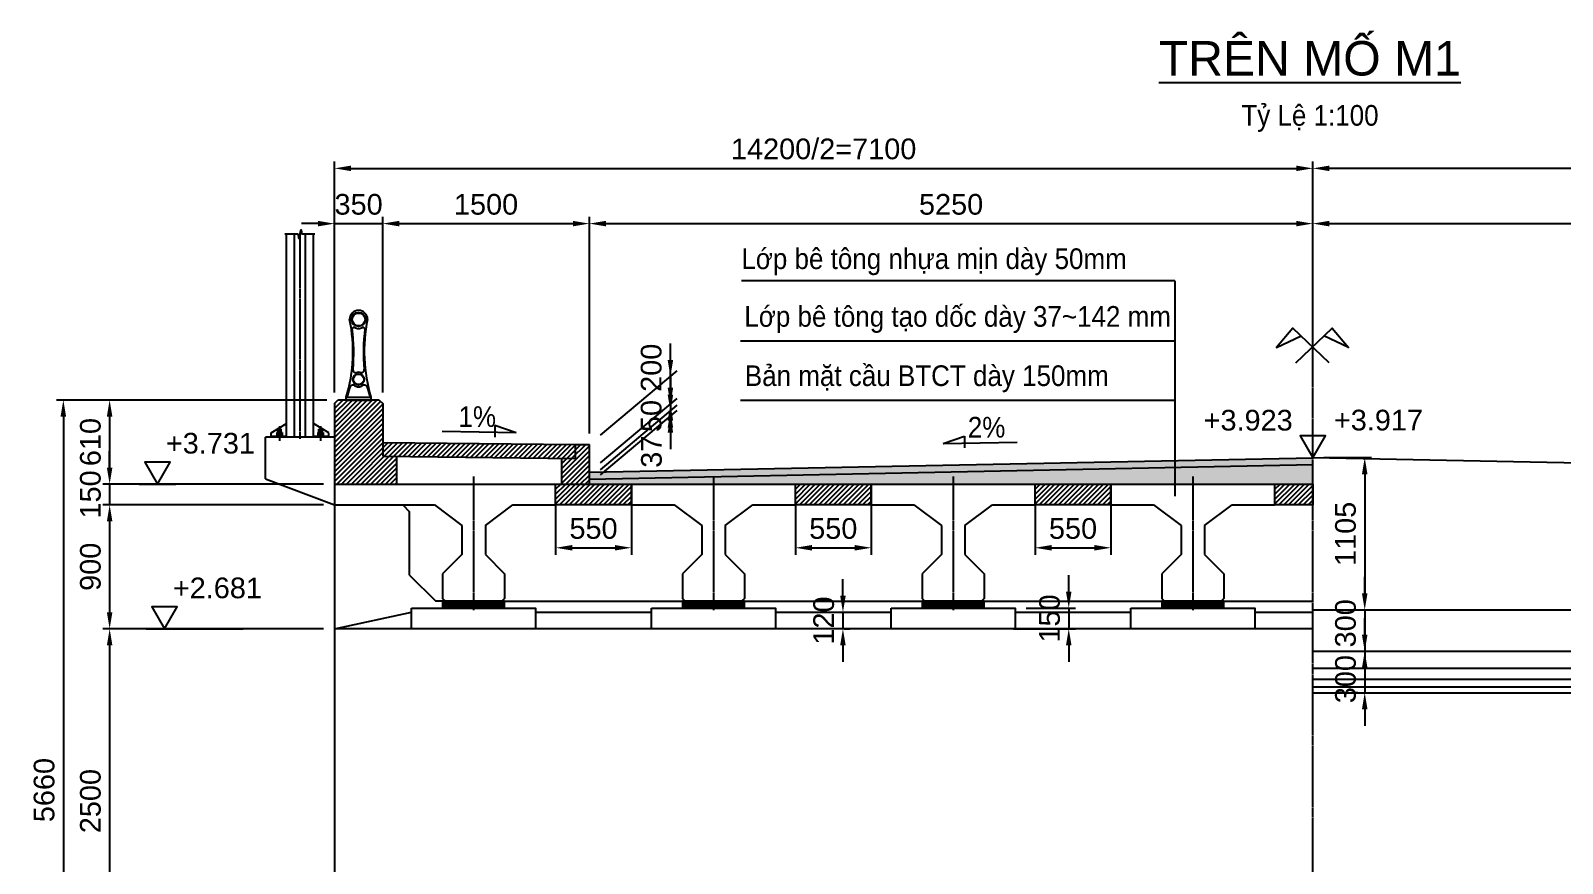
# Model space of a CAD drawing. Header units: millimetres. Extents: x 226202 to 432323, y 191488 to 280899.
# Drawn here: x 403896 to 415012, y 267408 to 273450 of the extents above; entities that cross this region are included whole.
import ezdxf

# ---------------------------------------------------------------- set-up
doc = ezdxf.new("R2010")
doc.units = ezdxf.units.MM
doc.header["$LTSCALE"] = 10
doc.header["$MEASUREMENT"] = 0
doc.linetypes.add('CENTER', pattern=[2, 1.25, -0.25, 0.25, -0.25])
doc.linetypes.add('DASHED2', pattern=[0.375, 0.25, -0.125])
for name, color, linetype in [('c', 7, 'Continuous'), ('CENTER', 8, 'CENTER'), ('COLUM', 8, 'DASHED2'), ('dim', 1, 'Continuous'), ('Layer4', 4, 'Continuous'), ('Layer7', 7, 'Continuous'), ('Lien', 3, 'Continuous'), ('Manh', 8, 'Continuous'), ('t', 1, 'CENTER'), ('TEXT', 3, 'Continuous')]:
    doc.layers.add(name, color=color, linetype=linetype)
doc.styles.add('ARIAL', font='VNARIAL.TTF')
doc.styles.add('ARIALH', font='VHARIAL.TTF')
doc.styles.add('Dim', font='arial.ttf')
doc.dimstyles.new('1-100', dxfattribs={"dimscale": 100, "dimtxt": 1.5, "dimasz": 1.2, "dimexe": 0.5, "dimexo": 0.8, "dimtad": 1, "dimdec": 0, "dimtxsty": 'Dim', "dimcen": 1.5, "dimclrd": 1, "dimclre": 8, "dimclrt": 3, "dimadec": 0, "dimazin": 0, "dimtfac": 1, "dimtdec": 0, "dimtix": 1, "dimtmove": 2, "dimatfit": 3, "dimfxl": 1, "dimarcsym": 0})
pattern_1 = [(45, (-716555.415, -198368.343), (-17.67766953, 17.67766953), [])]

# ---------------------------------------------------------------- blocks, each defined once
blk = doc.blocks.new('*D70')
at = {"color": 8, "lineweight": -2, "transparency": 16777216}
for p, q in [((407706, 270005), (407706, 269648)), ((408256, 270005), (408256, 269648))]:
    blk.add_line(p, q, dxfattribs=at)
at = {"color": 1, "lineweight": -2, "transparency": 16777216}
blk.add_line((407826, 269698), (408136, 269698), dxfattribs=at)
at = {"color": 1, "transparency": 16777216}
for points in [[(407826, 269718), (407826, 269678), (407706, 269698)], [(408136, 269718), (408136, 269678), (408256, 269698)]]:
    blk.add_solid(points, dxfattribs=at)
at = {"layer": 'Defpoints', "color": 0, "transparency": 16777216}
for p in [(407706, 270085), (408256, 270085), (408256, 269698)]:
    blk.add_point(p, dxfattribs=at)
at = {"color": 3, "transparency": 16777216, "insert": (407981, 269837), "char_height": 150, "attachment_point": 5, "style": 'Dim'}
blk.add_mtext('550', dxfattribs=at)
blk = doc.blocks.new('*D74')
at = {"color": 8, "lineweight": -2, "transparency": 16777216}
for p, q in [((406101, 271411), (406101, 272501)), ((413201, 271411), (413201, 272501))]:
    blk.add_line(p, q, dxfattribs=at)
at = {"color": 1, "lineweight": -2, "transparency": 16777216}
blk.add_line((406221, 272451), (413081, 272451), dxfattribs=at)
at = {"color": 1, "transparency": 16777216}
for points in [[(406221, 272471), (406221, 272431), (406101, 272451)], [(413081, 272471), (413081, 272431), (413201, 272451)]]:
    blk.add_solid(points, dxfattribs=at)
at = {"layer": 'Defpoints', "color": 0, "transparency": 16777216}
for p in [(413201, 272451), (406101, 271331), (413201, 271331)]:
    blk.add_point(p, dxfattribs=at)
at = {"color": 3, "transparency": 16777216, "insert": (409651, 272591), "char_height": 150, "attachment_point": 5, "style": 'Dim'}
blk.add_mtext('14200/2=7100', dxfattribs=at)
blk = doc.blocks.new('*D72')
at = {"color": 8, "lineweight": -2, "transparency": 16777216}
for p, q in [((406451, 270825), (406451, 272100)), ((407951, 270527), (407951, 272100))]:
    blk.add_line(p, q, dxfattribs=at)
at = {"color": 1, "lineweight": -2, "transparency": 16777216}
blk.add_line((406571, 272050), (407831, 272050), dxfattribs=at)
at = {"color": 1, "transparency": 16777216}
for points in [[(406571, 272070), (406571, 272030), (406451, 272050)], [(407831, 272070), (407831, 272030), (407951, 272050)]]:
    blk.add_solid(points, dxfattribs=at)
at = {"layer": 'Defpoints', "color": 0, "transparency": 16777216}
for p in [(407951, 272050), (406451, 270745), (407951, 270447)]:
    blk.add_point(p, dxfattribs=at)
at = {"color": 3, "transparency": 16777216, "insert": (407201, 272189), "char_height": 150, "attachment_point": 5, "style": 'Dim'}
blk.add_mtext('1500', dxfattribs=at)
blk = doc.blocks.new('*D71')
at = {"color": 1, "lineweight": -2, "transparency": 16777216}
for p, q in [((405981, 272050), (405861, 272050)), ((406101, 272050), (406451, 272050)), ((406571, 272050), (406691, 272050))]:
    blk.add_line(p, q, dxfattribs=at)
at = {"color": 8, "lineweight": -2, "transparency": 16777216}
for p, q in [((406101, 270825), (406101, 272100)), ((406451, 270825), (406451, 272100))]:
    blk.add_line(p, q, dxfattribs=at)
at = {"color": 1, "transparency": 16777216}
for points in [[(405981, 272070), (405981, 272030), (406101, 272050)], [(406571, 272070), (406571, 272030), (406451, 272050)]]:
    blk.add_solid(points, dxfattribs=at)
at = {"layer": 'Defpoints', "color": 0, "transparency": 16777216}
for p in [(406451, 272050), (406101, 270745), (406451, 270745)]:
    blk.add_point(p, dxfattribs=at)
at = {"color": 3, "transparency": 16777216, "insert": (406276, 272189), "char_height": 150, "attachment_point": 5, "style": 'Dim'}
blk.add_mtext('350', dxfattribs=at)
blk = doc.blocks.new('xdf')
at = {"layer": 'CENTER'}
blk.add_line((0, 55), (0, -915), dxfattribs=at)
at = {"layer": 'Lien'}
for p, q in [((-1010, 0), (-1010, -150)), ((-1010, -150), (-285, -150))]:
    blk.add_line(p, q, dxfattribs=at)
at = {"layer": 'Manh', "color": 3}
for p, q in [((-1010, 0), (595, 0)), ((595, -150), (595, 0)), ((-285, -150), (-85, -300)), ((85, -300), (285, -150)), ((285, -150), (595, -150)), ((-85, -300), (-85, -510)), ((85, -300), (85, -510)), ((-85, -510), (-225, -650)), ((85, -510), (225, -650)), ((-225, -650), (-225, -830)), ((225, -650), (225, -830)), ((-205, -850), (-225, -830)), ((-205, -850), (205, -850)), ((225, -830), (205, -850))]:
    blk.add_line(p, q, dxfattribs=at)
blk = doc.blocks.new('Lancan')
at = {"layer": 'Lien', "color": 8}
for p, q in [((-90, 0), (-90, 20)), ((-90, 0), (-45, 0)), ((-84, 20), (84, 20)), ((-45, 0), (45, 0)), ((45, 0), (90, 0)), ((90, 0), (90, 20))]:
    blk.add_line(p, q, dxfattribs=at)
for centre, radius in [((0, 585), 50.8), ((0, 585), 46.6), ((0, 150), 40.9), ((0, 150), 37.6)]:
    blk.add_circle(centre, radius, dxfattribs=at)
for centre, radius, start, end in [((-1196, 352), 1155, 343.3182, 11.6595), ((0, 585), 65.2, 90, 180), ((0, 585), 65.2, 0, 90), ((1196, 352), 1155, 168.3405, 196.6818), ((-33, 514), 13.2, 63.1738, 170.4641), ((-1382, 345), 1347, 354.8124, 7.3213), ((0, 585), 65.2, 244.4863, 270), ((0, 585), 65.2, 270, 295.5137), ((33, 514), 13.2, 9.5359, 116.8262), ((1382, 345), 1347, 172.6787, 185.1876), ((-20, 219), 21.1, 168.5937, 269.602), ((20, 219), 21.1, 270.398, 11.4063), ((-3, 163), 39, 85.9628, 116.8835), ((3, 163), 39, 63.1165, 94.0372), ((-1041, 328), 1006, 342.1726, 346.0631), ((-41, 85), 23.9, 50.7971, 179.0995), ((-3, 135), 39, 233.4483, 274.0372), ((3, 135), 39, 265.9628, 306.5517), ((41, 85), 23.9, 0.9005, 129.2029), ((1041, 328), 1006, 193.9369, 197.8274)]:
    blk.add_arc(centre, radius, start, end, dxfattribs=at)
blk = doc.blocks.new('*D69')
at = {"color": 1, "lineweight": -2, "transparency": 16777216}
for p, q in [((408539, 270810), (408539, 270930)), ((408539, 270690), (408539, 270653)), ((408539, 270533), (408539, 270413))]:
    blk.add_line(p, q, dxfattribs=at)
at = {"color": 8, "lineweight": -2, "transparency": 16777216}
for p, q in [((408031, 270264), (408589, 270732)), ((408031, 270227), (408589, 270695))]:
    blk.add_line(p, q, dxfattribs=at)
at = {"color": 1, "transparency": 16777216}
for points in [[(408519, 270810), (408559, 270810), (408539, 270690)], [(408519, 270533), (408559, 270533), (408539, 270653)]]:
    blk.add_solid(points, dxfattribs=at)
at = {"layer": 'Defpoints', "color": 0, "transparency": 16777216}
for p in [(408539, 270653), (407951, 270197), (407951, 270160)]:
    blk.add_point(p, dxfattribs=at)
at = {"color": 3, "transparency": 16777216, "insert": (408402, 270395), "char_height": 150, "attachment_point": 5, "rotation": 90, "style": 'Dim'}
blk.add_mtext('37', dxfattribs=at)
blk = doc.blocks.new('*D68')
at = {"color": 1, "lineweight": -2, "transparency": 16777216}
for p, q in [((408539, 270860), (408539, 270980)), ((408539, 270740), (408539, 270690)), ((408539, 270570), (408539, 270450))]:
    blk.add_line(p, q, dxfattribs=at)
at = {"color": 8, "lineweight": -2, "transparency": 16777216}
for p, q in [((408031, 270314), (408589, 270782)), ((408031, 270264), (408589, 270732))]:
    blk.add_line(p, q, dxfattribs=at)
at = {"color": 1, "transparency": 16777216}
for points in [[(408519, 270860), (408559, 270860), (408539, 270740)], [(408519, 270570), (408559, 270570), (408539, 270690)]]:
    blk.add_solid(points, dxfattribs=at)
at = {"layer": 'Defpoints', "color": 0, "transparency": 16777216}
for p in [(408539, 270690), (407951, 270247), (407951, 270197)]:
    blk.add_point(p, dxfattribs=at)
at = {"color": 3, "transparency": 16777216, "insert": (408400, 270654), "char_height": 150, "attachment_point": 5, "rotation": 90, "style": 'Dim'}
blk.add_mtext('50', dxfattribs=at)
blk = doc.blocks.new('*D67')
at = {"color": 1, "lineweight": -2, "transparency": 16777216}
for p, q in [((408539, 271060), (408539, 271180)), ((408539, 270940), (408539, 270740)), ((408539, 270620), (408539, 270500))]:
    blk.add_line(p, q, dxfattribs=at)
at = {"color": 8, "lineweight": -2, "transparency": 16777216}
for p, q in [((408031, 270514), (408589, 270982)), ((408031, 270314), (408589, 270782))]:
    blk.add_line(p, q, dxfattribs=at)
at = {"color": 1, "transparency": 16777216}
for points in [[(408519, 271060), (408559, 271060), (408539, 270940)], [(408519, 270620), (408559, 270620), (408539, 270740)]]:
    blk.add_solid(points, dxfattribs=at)
at = {"layer": 'Defpoints', "color": 0, "transparency": 16777216}
for p in [(408539, 270740), (407951, 270447), (407951, 270247)]:
    blk.add_point(p, dxfattribs=at)
at = {"color": 3, "transparency": 16777216, "insert": (408400, 271004), "char_height": 150, "attachment_point": 5, "rotation": 90, "style": 'Dim'}
blk.add_mtext('200', dxfattribs=at)
blk = doc.blocks.new('*D73')
at = {"color": 8, "lineweight": -2, "transparency": 16777216}
for p, q in [((407951, 270527), (407951, 272100)), ((413201, 271166), (413201, 272100))]:
    blk.add_line(p, q, dxfattribs=at)
at = {"color": 1, "lineweight": -2, "transparency": 16777216}
blk.add_line((408071, 272050), (413081, 272050), dxfattribs=at)
at = {"color": 1, "transparency": 16777216}
for points in [[(408071, 272070), (408071, 272030), (407951, 272050)], [(413081, 272070), (413081, 272030), (413201, 272050)]]:
    blk.add_solid(points, dxfattribs=at)
at = {"layer": 'Defpoints', "color": 0, "transparency": 16777216}
for p in [(413201, 272050), (413201, 271086), (407951, 270447)]:
    blk.add_point(p, dxfattribs=at)
at = {"color": 3, "transparency": 16777216, "insert": (410576, 272189), "char_height": 150, "attachment_point": 5, "style": 'Dim'}
blk.add_mtext('5250', dxfattribs=at)
blk = doc.blocks.new('d1')
at = {"layer": 'CENTER'}
blk.add_line((0, 55), (0, -915), dxfattribs=at)
blk.add_line((0, 55), (0, -915), dxfattribs=at)
at = {"layer": 'Manh', "color": 3}
for p, q in [((-595, 0), (595, 0)), ((-595, -150), (-595, 0)), ((595, -150), (595, 0)), ((-595, -150), (-285, -150)), ((-285, -150), (-85, -300)), ((85, -300), (285, -150)), ((285, -150), (595, -150)), ((-85, -300), (-85, -510)), ((85, -300), (85, -510)), ((-85, -510), (-225, -650)), ((85, -510), (225, -650)), ((-225, -650), (-225, -830)), ((225, -650), (225, -830)), ((-205, -850), (-225, -830)), ((-205, -850), (205, -850)), ((225, -830), (205, -850))]:
    blk.add_line(p, q, dxfattribs=at)
blk = doc.blocks.new('*D75')
at = {"color": 8, "lineweight": -2, "transparency": 16777216}
for p, q in [((413201, 270875), (413201, 272100)), ((418451, 270527), (418451, 272100))]:
    blk.add_line(p, q, dxfattribs=at)
at = {"color": 1, "lineweight": -2, "transparency": 16777216}
blk.add_line((413321, 272050), (418331, 272050), dxfattribs=at)
at = {"color": 1, "transparency": 16777216}
for points in [[(413321, 272070), (413321, 272030), (413201, 272050)], [(418331, 272070), (418331, 272030), (418451, 272050)]]:
    blk.add_solid(points, dxfattribs=at)
at = {"layer": 'Defpoints', "color": 0, "transparency": 16777216}
for p in [(418451, 272050), (413201, 270795), (418451, 270447)]:
    blk.add_point(p, dxfattribs=at)
at = {"color": 3, "transparency": 16777216, "insert": (415826, 272189), "char_height": 150, "attachment_point": 5, "style": 'Dim'}
blk.add_mtext('5250', dxfattribs=at)
blk = doc.blocks.new('*D78')
at = {"color": 8, "lineweight": -2, "transparency": 16777216}
for p, q in [((413201, 271411), (413201, 272501)), ((420301, 271411), (420301, 272501))]:
    blk.add_line(p, q, dxfattribs=at)
at = {"color": 1, "lineweight": -2, "transparency": 16777216}
blk.add_line((420181, 272451), (413321, 272451), dxfattribs=at)
at = {"color": 1, "transparency": 16777216}
for points in [[(413321, 272471), (413321, 272431), (413201, 272451)], [(420181, 272471), (420181, 272431), (420301, 272451)]]:
    blk.add_solid(points, dxfattribs=at)
at = {"layer": 'Defpoints', "color": 0, "transparency": 16777216}
for p in [(413201, 272451), (413201, 271331), (420301, 271331)]:
    blk.add_point(p, dxfattribs=at)
at = {"color": 3, "transparency": 16777216, "insert": (416751, 272591), "char_height": 150, "attachment_point": 5, "style": 'Dim'}
blk.add_mtext('14200/2=7100', dxfattribs=at)
blk = doc.blocks.new('*D79')
at = {"color": 8, "lineweight": -2, "transparency": 16777216}
for p, q in [((406046, 270770), (404419, 270770)), ((406021, 270160), (404419, 270160))]:
    blk.add_line(p, q, dxfattribs=at)
at = {"color": 1, "lineweight": -2, "transparency": 16777216}
blk.add_line((404469, 270650), (404469, 270280), dxfattribs=at)
at = {"color": 1, "transparency": 16777216}
for points in [[(404449, 270650), (404489, 270650), (404469, 270770)], [(404449, 270280), (404489, 270280), (404469, 270160)]]:
    blk.add_solid(points, dxfattribs=at)
at = {"layer": 'Defpoints', "color": 0, "transparency": 16777216}
for p in [(406126, 270770), (404469, 270160), (406101, 270160)]:
    blk.add_point(p, dxfattribs=at)
at = {"color": 3, "transparency": 16777216, "insert": (404330, 270465), "char_height": 150, "attachment_point": 5, "rotation": 90, "style": 'Dim'}
blk.add_mtext('610', dxfattribs=at)
blk = doc.blocks.new('*D80')
at = {"color": 1, "lineweight": -2, "transparency": 16777216}
for p, q in [((404469, 270280), (404469, 270400)), ((404469, 270160), (404469, 270009)), ((404469, 269889), (404469, 269769))]:
    blk.add_line(p, q, dxfattribs=at)
at = {"color": 8, "lineweight": -2, "transparency": 16777216}
for p, q in [((406021, 270160), (404419, 270160)), ((406021, 270009), (404419, 270009))]:
    blk.add_line(p, q, dxfattribs=at)
at = {"color": 1, "transparency": 16777216}
for points in [[(404449, 270280), (404489, 270280), (404469, 270160)], [(404449, 269889), (404489, 269889), (404469, 270009)]]:
    blk.add_solid(points, dxfattribs=at)
at = {"layer": 'Defpoints', "color": 0, "transparency": 16777216}
for p in [(406101, 270160), (404469, 270009), (406101, 270009)]:
    blk.add_point(p, dxfattribs=at)
at = {"color": 3, "transparency": 16777216, "insert": (404330, 270085), "char_height": 150, "attachment_point": 5, "rotation": 90, "style": 'Dim'}
blk.add_mtext('150', dxfattribs=at)
blk = doc.blocks.new('*D81')
at = {"color": 8, "lineweight": -2, "transparency": 16777216}
for p, q in [((406021, 270009), (404419, 270009)), ((406021, 269110), (404419, 269110))]:
    blk.add_line(p, q, dxfattribs=at)
at = {"color": 1, "lineweight": -2, "transparency": 16777216}
blk.add_line((404469, 269889), (404469, 269230), dxfattribs=at)
at = {"color": 1, "transparency": 16777216}
for points in [[(404449, 269889), (404489, 269889), (404469, 270009)], [(404449, 269230), (404489, 269230), (404469, 269110)]]:
    blk.add_solid(points, dxfattribs=at)
at = {"layer": 'Defpoints', "color": 0, "transparency": 16777216}
for p in [(406101, 270009), (404469, 269110), (406101, 269110)]:
    blk.add_point(p, dxfattribs=at)
at = {"color": 3, "transparency": 16777216, "insert": (404330, 269560), "char_height": 150, "attachment_point": 5, "rotation": 90, "style": 'Dim'}
blk.add_mtext('900', dxfattribs=at)
blk = doc.blocks.new('*D82')
at = {"color": 8, "lineweight": -2, "transparency": 16777216}
for p, q in [((406021, 269110), (404419, 269110)), ((406021, 266610), (404419, 266610))]:
    blk.add_line(p, q, dxfattribs=at)
at = {"color": 1, "lineweight": -2, "transparency": 16777216}
blk.add_line((404469, 268990), (404469, 266730), dxfattribs=at)
at = {"color": 1, "transparency": 16777216}
for points in [[(404449, 268990), (404489, 268990), (404469, 269110)], [(404449, 266730), (404489, 266730), (404469, 266610)]]:
    blk.add_solid(points, dxfattribs=at)
at = {"layer": 'Defpoints', "color": 0, "transparency": 16777216}
for p in [(406101, 269110), (404469, 266610), (406101, 266610)]:
    blk.add_point(p, dxfattribs=at)
at = {"color": 3, "transparency": 16777216, "insert": (404330, 267860), "char_height": 150, "attachment_point": 5, "rotation": 90, "style": 'Dim'}
blk.add_mtext('2500', dxfattribs=at)
blk = doc.blocks.new('*D85')
at = {"color": 1, "lineweight": -2, "transparency": 16777216}
for p, q in [((409791, 269350), (409791, 269470)), ((409791, 269230), (409791, 269110)), ((409791, 268990), (409791, 268870))]:
    blk.add_line(p, q, dxfattribs=at)
at = {"color": 8, "lineweight": -2, "transparency": 16777216}
for p, q in [((409801, 269230), (409841, 269230)), ((409801, 269110), (409841, 269110))]:
    blk.add_line(p, q, dxfattribs=at)
at = {"color": 1, "transparency": 16777216}
for points in [[(409771, 269350), (409811, 269350), (409791, 269230)], [(409771, 268990), (409811, 268990), (409791, 269110)]]:
    blk.add_solid(points, dxfattribs=at)
at = {"layer": 'Defpoints', "color": 0, "transparency": 16777216}
for p in [(409721, 269230), (409721, 269110), (409791, 269110)]:
    blk.add_point(p, dxfattribs=at)
at = {"color": 3, "transparency": 16777216, "insert": (409652, 269170), "char_height": 150, "attachment_point": 5, "rotation": 90, "style": 'Dim'}
blk.add_mtext('120', dxfattribs=at)
blk = doc.blocks.new('*D86')
at = {"color": 1, "lineweight": -2, "transparency": 16777216}
for p, q in [((411430, 269380), (411430, 269500)), ((411430, 269260), (411430, 269110)), ((411430, 268990), (411430, 268870))]:
    blk.add_line(p, q, dxfattribs=at)
at = {"color": 8, "lineweight": -2, "transparency": 16777216}
for p, q in [((411121, 269260), (411480, 269260)), ((411030, 269110), (411480, 269110))]:
    blk.add_line(p, q, dxfattribs=at)
at = {"color": 1, "transparency": 16777216}
for points in [[(411410, 269380), (411450, 269380), (411430, 269260)], [(411410, 268990), (411450, 268990), (411430, 269110)]]:
    blk.add_solid(points, dxfattribs=at)
at = {"layer": 'Defpoints', "color": 0, "transparency": 16777216}
for p in [(411041, 269260), (410950, 269110), (411430, 269110)]:
    blk.add_point(p, dxfattribs=at)
at = {"color": 3, "transparency": 16777216, "insert": (411291, 269185), "char_height": 150, "attachment_point": 5, "rotation": 90, "style": 'Dim'}
blk.add_mtext('150', dxfattribs=at)
blk = doc.blocks.new('*D87')
at = {"color": 8, "lineweight": -2, "transparency": 16777216}
for p, q in [((405740, 270770), (404083, 270770)), ((405740, 265110), (404083, 265110))]:
    blk.add_line(p, q, dxfattribs=at)
at = {"color": 1, "lineweight": -2, "transparency": 16777216}
blk.add_line((404133, 270650), (404133, 265230), dxfattribs=at)
at = {"color": 1, "transparency": 16777216}
for points in [[(404113, 270650), (404153, 270650), (404133, 270770)], [(404113, 265230), (404153, 265230), (404133, 265110)]]:
    blk.add_solid(points, dxfattribs=at)
at = {"layer": 'Defpoints', "color": 0, "transparency": 16777216}
for p in [(405820, 270770), (404133, 265110), (405820, 265110)]:
    blk.add_point(p, dxfattribs=at)
at = {"color": 3, "transparency": 16777216, "insert": (403994, 267940), "char_height": 150, "attachment_point": 5, "rotation": 90, "style": 'Dim'}
blk.add_mtext('5660', dxfattribs=at)
blk = doc.blocks.new('*D88')
at = {"color": 1, "lineweight": -2, "transparency": 16777216}
for p, q in [((413578, 269367), (413578, 269487)), ((413578, 269247), (413578, 268947)), ((413578, 268827), (413578, 268707))]:
    blk.add_line(p, q, dxfattribs=at)
at = {"color": 8, "lineweight": -2, "transparency": 16777216}
for p, q in [((413281, 269247), (413628, 269247)), ((413354, 268947), (413628, 268947))]:
    blk.add_line(p, q, dxfattribs=at)
at = {"color": 1, "transparency": 16777216}
for points in [[(413558, 269367), (413598, 269367), (413578, 269247)], [(413558, 268827), (413598, 268827), (413578, 268947)]]:
    blk.add_solid(points, dxfattribs=at)
at = {"layer": 'Defpoints', "color": 0, "transparency": 16777216}
for p in [(413201, 269247), (413274, 268947), (413578, 268947)]:
    blk.add_point(p, dxfattribs=at)
at = {"color": 3, "transparency": 16777216, "insert": (413439, 269150), "char_height": 150, "attachment_point": 5, "rotation": 90, "style": 'Dim'}
blk.add_mtext('300', dxfattribs=at)
blk = doc.blocks.new('*D89')
at = {"color": 1, "lineweight": -2, "transparency": 16777216}
for p, q in [((413578, 269067), (413578, 269187)), ((413578, 268947), (413578, 268647)), ((413578, 268527), (413578, 268407))]:
    blk.add_line(p, q, dxfattribs=at)
at = {"color": 8, "lineweight": -2, "transparency": 16777216}
for p, q in [((413344, 268947), (413628, 268947)), ((413498, 268647), (413528, 268647))]:
    blk.add_line(p, q, dxfattribs=at)
at = {"color": 1, "transparency": 16777216}
for points in [[(413558, 269067), (413598, 269067), (413578, 268947)], [(413558, 268527), (413598, 268527), (413578, 268647)]]:
    blk.add_solid(points, dxfattribs=at)
at = {"layer": 'Defpoints', "color": 0, "transparency": 16777216}
for p in [(413264, 268947), (413578, 268647), (413578, 268647)]:
    blk.add_point(p, dxfattribs=at)
at = {"color": 3, "transparency": 16777216, "insert": (413439, 268745), "char_height": 150, "attachment_point": 5, "rotation": 90, "style": 'Dim'}
blk.add_mtext('300', dxfattribs=at)
blk = doc.blocks.new('*D90')
at = {"color": 8, "lineweight": -2, "transparency": 16777216}
for p, q in [((413281, 270352), (413628, 270352)), ((413281, 269247), (413628, 269247))]:
    blk.add_line(p, q, dxfattribs=at)
at = {"color": 1, "lineweight": -2, "transparency": 16777216}
blk.add_line((413578, 270232), (413578, 269367), dxfattribs=at)
at = {"color": 1, "transparency": 16777216}
for points in [[(413558, 270232), (413598, 270232), (413578, 270352)], [(413558, 269367), (413598, 269367), (413578, 269247)]]:
    blk.add_solid(points, dxfattribs=at)
at = {"layer": 'Defpoints', "color": 0, "transparency": 16777216}
for p in [(413201, 270352), (413201, 269247), (413578, 269247)]:
    blk.add_point(p, dxfattribs=at)
at = {"color": 3, "transparency": 16777216, "insert": (413439, 269799), "char_height": 150, "attachment_point": 5, "rotation": 90, "style": 'Dim'}
blk.add_mtext('1105', dxfattribs=at)
blk = doc.blocks.new('e')
at = {"layer": 'TEXT', "color": 9}
blk.add_lwpolyline([(0, 0), (383, 664), (-383, 664)], close=True, dxfattribs=at)
blk = doc.blocks.new('*D153')
at = {"color": 8, "lineweight": -2, "transparency": 16777216}
for p, q in [((409446, 270005), (409446, 269648)), ((409996, 270005), (409996, 269648))]:
    blk.add_line(p, q, dxfattribs=at)
at = {"color": 1, "lineweight": -2, "transparency": 16777216}
blk.add_line((409566, 269698), (409876, 269698), dxfattribs=at)
at = {"color": 1, "transparency": 16777216}
for points in [[(409566, 269718), (409566, 269678), (409446, 269698)], [(409876, 269718), (409876, 269678), (409996, 269698)]]:
    blk.add_solid(points, dxfattribs=at)
at = {"layer": 'Defpoints', "color": 0, "transparency": 16777216}
for p in [(409446, 270085), (409996, 270085), (409996, 269698)]:
    blk.add_point(p, dxfattribs=at)
at = {"color": 3, "transparency": 16777216, "insert": (409721, 269837), "char_height": 150, "attachment_point": 5, "style": 'Dim'}
blk.add_mtext('550', dxfattribs=at)
blk = doc.blocks.new('*D154')
at = {"color": 8, "lineweight": -2, "transparency": 16777216}
for p, q in [((411186, 270005), (411186, 269648)), ((411736, 270005), (411736, 269648))]:
    blk.add_line(p, q, dxfattribs=at)
at = {"color": 1, "lineweight": -2, "transparency": 16777216}
blk.add_line((411306, 269698), (411616, 269698), dxfattribs=at)
at = {"color": 1, "transparency": 16777216}
for points in [[(411306, 269718), (411306, 269678), (411186, 269698)], [(411616, 269718), (411616, 269678), (411736, 269698)]]:
    blk.add_solid(points, dxfattribs=at)
at = {"layer": 'Defpoints', "color": 0, "transparency": 16777216}
for p in [(411186, 270085), (411736, 270085), (411736, 269698)]:
    blk.add_point(p, dxfattribs=at)
at = {"color": 3, "transparency": 16777216, "insert": (411461, 269837), "char_height": 150, "attachment_point": 5, "style": 'Dim'}
blk.add_mtext('550', dxfattribs=at)

msp = doc.modelspace()

# ---------------------------------------------------------------- hatches: boundary and pattern name
h = msp.add_hatch()
h.set_pattern_fill('ANSI31', color=8, scale=200, style=0)
h.set_pattern_definition(pattern_1)
h.paths.add_polyline_path([(406550.9, 270159.7), (406550.9, 270360.6), (406450.9, 270361.7), (406450.9, 270744.7), (406425.9, 270769.7), (406125.9, 270769.7), (406100.9, 270744.7), (406100.9, 270159.7)])
h.paths.add_polyline_path([(407850.9, 270346.7), (407850.9, 270446.7), (406450.9, 270461.7), (406450.9, 270361.7)])
h.paths.add_polyline_path([(407950.9, 270446.7), (407850.9, 270446.7), (407850.9, 270346.7), (407750.9, 270347.7), (407750.9, 270159.7), (407780.9, 270159.7), (407950.9, 270159.7)])
h = msp.add_hatch()
h.set_pattern_fill('AR-B88', color=8, scale=5, angle=45, style=0)
h.set_pattern_definition([(135, (1542957.262, -198368.343), (28.2842712, 28.2842712), []), (45, (1542957.262, -198368.343), (42.42640687, 14.14213562), [40, -40])])
h.paths.add_polyline_path([(413200.9, 270351.7), (413200.9, 270301.7), (407950.9, 270196.7), (407950.9, 270246.7)])
h = msp.add_hatch()
h.set_pattern_fill('AR-CONC', color=8, scale=10, style=0)
h.set_pattern_definition([(50, (-716555.415, -198368.343), (71.7260183, -6.2752135), [7.5, -82.5]), (355, (-716555.415, -198368.34), (-13.8751334, 75.2192134), [6, -66]), (100.4514, (-716549.44, -198368.866), (57.850938, 68.9439542), [6.374019, -70.114211]), (46.1842, (-716555.415, -198348.34), (106.724105, -16.5519014), [11.25, -123.75]), (96.6356, (-716546.52, -198349.72), (93.4662706, 97.411787), [9.561029, -105.1713]), (351.1842, (-716555.42, -198348.34), (93.466195, 97.41186), [9, -99]), (21, (-716545.415, -198353.343), (59.6907052, -40.261889), [7.5, -82.5]), (326, (-716545.415, -198353.34), (24.331533, 72.5150045), [6, -66]), (71.4514, (-716540.44, -198356.7), (84.022263, 32.2530497), [6.374019, -70.114211]), (37.5, (-716555.415, -198368.343), (1.21598553, 33.2893854), [0, -65.2, 0, -67, 0, -66.25]), (7.5, (-716555.415, -198368.343), (26.3069537, 39.4411712), [0, -38.2, 0, -63.7, 0, -25.25]), (327.5, (-716577.715, -198368.343), (53.3822436, -2.2554872), [0, -25, 0, -78, 0, -103.5]), (317.5, (-716587.715, -198368.343), (58.318617, 10.0104982), [0, -32.5, 0, -51.8, 0, -73.5])])
h.paths.add_polyline_path([(408850.9, 270214.7), (408850.9, 270159.7), (409520.9, 270159.7), (409920.9, 270159.7), (411260.9, 270159.7), (411660.9, 270159.7), (413000.9, 270159.7), (413200.9, 270159.7), (413200.9, 270301.7)])
h.paths.add_polyline_path([(408850.9, 270159.7), (408850.9, 270214.7), (407950.9, 270196.7), (407950.9, 270159.7), (408180.9, 270159.7)])
h = msp.add_hatch()
h.set_pattern_fill('ANSI31', color=8, scale=200, style=0)
h.set_pattern_definition(pattern_1)
h.paths.add_polyline_path([(408255.9, 270009.4), (408255.9, 270159.7), (407705.9, 270159.7), (407705.9, 270009.4)])
h = msp.add_hatch()
h.set_pattern_fill('ANSI31', color=8, scale=200, style=0)
h.set_pattern_definition([(45, (-714815.415, -198368.343), (-17.67766953, 17.67766953), [])])
h.paths.add_polyline_path([(409995.9, 270009.4), (409995.9, 270159.7), (409445.9, 270159.7), (409445.9, 270009.4)])
h = msp.add_hatch()
h.set_pattern_fill('ANSI31', color=8, scale=200, style=0)
h.set_pattern_definition([(45, (-713075.415, -198368.2), (-17.67766953, 17.67766953), [])])
h.paths.add_polyline_path([(411735.9, 270009.5), (411735.9, 270159.8), (411185.9, 270159.8), (411185.9, 270009.5)])
h = msp.add_hatch()
h.set_pattern_fill('ANSI31', color=8, scale=200, style=0)
h.set_pattern_definition([(45, (-711335.415, -198368.343), (-17.67766953, 17.67766953), [])])
h.paths.add_polyline_path([(413200.9, 270159.7), (412925.9, 270159.7), (412925.9, 270009.4), (413200.9, 270009.4)])
h = msp.add_hatch()
h.set_pattern_fill('AR-PARQ1', color=8, scale=5, style=0)
h.set_pattern_definition([(90, (-716555.415, -198368.343), (-60, 60), [60, -60]), (90, (-716545.415, -198368.343), (-60, 60), [60, -60]), (90, (-716535.415, -198368.343), (-60, 60), [60, -60]), (90, (-716525.415, -198368.343), (-60, 60), [60, -60]), (90, (-716515.415, -198368.343), (-60, 60), [60, -60]), (90, (-716505.415, -198368.343), (-60, 60), [60, -60]), (90, (-716495.415, -198368.343), (-60, 60), [60, -60]), (0, (-716555.415, -198308.343), (60, -60), [60, -60]), (0, (-716555.415, -198298.343), (60, -60), [60, -60]), (0, (-716555.415, -198288.343), (60, -60), [60, -60]), (0, (-716555.415, -198278.343), (60, -60), [60, -60]), (0, (-716555.415, -198268.343), (60, -60), [60, -60]), (0, (-716555.415, -198258.343), (60, -60), [60, -60]), (0, (-716555.415, -198248.343), (60, -60), [60, -60])])
h.paths.add_polyline_path([(407110.9, 269309.7), (407110.9, 269259.7), (407335.9, 269259.7), (407335.9, 269309.7)])
h.paths.add_polyline_path([(407110.9, 269259.7), (407110.9, 269309.7), (406885.9, 269309.7), (406885.9, 269259.7)])
h = msp.add_hatch()
h.set_pattern_fill('AR-PARQ1', color=8, scale=5, style=0)
h.set_pattern_definition([(90, (-714815.415, -198368.343), (-60, 60), [60, -60]), (90, (-714805.415, -198368.343), (-60, 60), [60, -60]), (90, (-714795.415, -198368.343), (-60, 60), [60, -60]), (90, (-714785.415, -198368.343), (-60, 60), [60, -60]), (90, (-714775.415, -198368.343), (-60, 60), [60, -60]), (90, (-714765.415, -198368.343), (-60, 60), [60, -60]), (90, (-714755.415, -198368.343), (-60, 60), [60, -60]), (0, (-714815.415, -198308.343), (60, -60), [60, -60]), (0, (-714815.415, -198298.343), (60, -60), [60, -60]), (0, (-714815.415, -198288.343), (60, -60), [60, -60]), (0, (-714815.415, -198278.343), (60, -60), [60, -60]), (0, (-714815.415, -198268.343), (60, -60), [60, -60]), (0, (-714815.415, -198258.343), (60, -60), [60, -60]), (0, (-714815.415, -198248.343), (60, -60), [60, -60])])
h.paths.add_polyline_path([(408850.9, 269309.7), (408850.9, 269259.7), (409075.9, 269259.7), (409075.9, 269309.7)])
h.paths.add_polyline_path([(408850.9, 269259.7), (408850.9, 269309.7), (408625.9, 269309.7), (408625.9, 269259.7)])
h = msp.add_hatch()
h.set_pattern_fill('AR-PARQ1', color=8, scale=5, style=0)
h.set_pattern_definition([(90, (-713075.415, -198368.343), (-60, 60), [60, -60]), (90, (-713065.415, -198368.343), (-60, 60), [60, -60]), (90, (-713055.415, -198368.343), (-60, 60), [60, -60]), (90, (-713045.415, -198368.343), (-60, 60), [60, -60]), (90, (-713035.415, -198368.343), (-60, 60), [60, -60]), (90, (-713025.415, -198368.343), (-60, 60), [60, -60]), (90, (-713015.415, -198368.343), (-60, 60), [60, -60]), (0, (-713075.415, -198308.343), (60, -60), [60, -60]), (0, (-713075.415, -198298.343), (60, -60), [60, -60]), (0, (-713075.415, -198288.343), (60, -60), [60, -60]), (0, (-713075.415, -198278.343), (60, -60), [60, -60]), (0, (-713075.415, -198268.343), (60, -60), [60, -60]), (0, (-713075.415, -198258.343), (60, -60), [60, -60]), (0, (-713075.415, -198248.343), (60, -60), [60, -60])])
h.paths.add_polyline_path([(410590.9, 269309.7), (410590.9, 269259.7), (410815.9, 269259.7), (410815.9, 269309.7)])
h.paths.add_polyline_path([(410590.9, 269259.7), (410590.9, 269309.7), (410365.9, 269309.7), (410365.9, 269259.7)])
h = msp.add_hatch()
h.set_pattern_fill('AR-PARQ1', color=8, scale=5, style=0)
h.set_pattern_definition([(90, (-711335.415, -198368.343), (-60, 60), [60, -60]), (90, (-711325.415, -198368.343), (-60, 60), [60, -60]), (90, (-711315.415, -198368.343), (-60, 60), [60, -60]), (90, (-711305.415, -198368.343), (-60, 60), [60, -60]), (90, (-711295.415, -198368.343), (-60, 60), [60, -60]), (90, (-711285.415, -198368.343), (-60, 60), [60, -60]), (90, (-711275.415, -198368.343), (-60, 60), [60, -60]), (0, (-711335.415, -198308.343), (60, -60), [60, -60]), (0, (-711335.415, -198298.343), (60, -60), [60, -60]), (0, (-711335.415, -198288.343), (60, -60), [60, -60]), (0, (-711335.415, -198278.343), (60, -60), [60, -60]), (0, (-711335.415, -198268.343), (60, -60), [60, -60]), (0, (-711335.415, -198258.343), (60, -60), [60, -60]), (0, (-711335.415, -198248.343), (60, -60), [60, -60])])
h.paths.add_polyline_path([(412330.9, 269309.7), (412330.9, 269259.7), (412555.9, 269259.7), (412555.9, 269309.7)])
h.paths.add_polyline_path([(412330.9, 269259.7), (412330.9, 269309.7), (412105.9, 269309.7), (412105.9, 269259.7)])

# ---------------------------------------------------------------- linework, layer by layer
at = {"color": 1}
for p, q in [((412199.5, 271634.7), (409053.7, 271634.7)), ((412199.5, 271634.7), (412199.5, 270072.7)), ((412199.5, 271196.8), (409048.5, 271196.8)), ((412199.5, 270766.6), (409048.5, 270766.6)), ((407950.9, 270246.7), (413200.9, 270351.7))]:
    msp.add_line(p, q, dxfattribs=at)
at = {"color": 7}
for p, q in [((407264.7, 270584), (407264.7, 270501.3)), ((407420.5, 270532), (407264.7, 270584)), ((407420.5, 270532), (406881.8, 270541.7)), ((410518, 270455.1), (410673.8, 270507)), ((410673.8, 270507), (410673.8, 270424.3)), ((410518, 270455.1), (411056.7, 270464.7))]:
    msp.add_line(p, q, dxfattribs=at)
at = {"color": 3}
for p, q in [((406450.9, 270461.7), (407850.9, 270446.7)), ((406450.9, 270361.7), (407850.9, 270346.7)), ((407850.9, 270446.7), (407950.9, 270446.7)), ((407850.9, 270346.7), (407850.9, 270446.7)), ((407950.9, 270159.7), (407950.9, 270446.7)), ((407750.9, 270159.7), (407750.9, 270347.7)), ((407950.9, 270196.7), (413200.9, 270301.7)), ((419950.9, 270216.7), (413200.9, 270351.7)), ((406100.9, 270159.7), (406100.9, 270159.7)), ((407015.9, 269309.7), (406835.9, 269309.7)), ((407205.9, 269309.7), (408755.9, 269309.7)), ((408945.9, 269309.7), (410495.9, 269309.7)), ((410685.9, 269309.7), (412235.9, 269309.7)), ((412425.9, 269309.7), (413200.9, 269309.7))]:
    msp.add_line(p, q, dxfattribs=at)
for p, q in [((404683.1, 270159.7), (404950.3, 270159.7)), ((406100.9, 269109.9), (406660.9, 269229.9)), ((407560.9, 269229.9), (408400.9, 269229.9)), ((409300.9, 269229.9), (410140.9, 269229.9)), ((411040.9, 269229.9), (411880.9, 269229.9)), ((412780.9, 269229.9), (413200.9, 269229.9)), ((404733.7, 269109.9), (405439.2, 269109.9))]:
    msp.add_line(p, q)
at = {"color": 8}
msp.add_lwpolyline([(405739.4, 271975.6), (405836, 271975.6), (405841.6, 271942.5), (405858.2, 272005.3), (405863.8, 271975.6), (405958.7, 271975.6)], dxfattribs=at)
for points in [[(413321, 271039.8), (413056.8, 271292.4), (412938.8, 271152.1), (413116, 271235.9)], [(413321, 271039.8), (413056.8, 271292.4), (412938.8, 271152.1), (413116, 271235.9)], [(413076.8, 271039.8), (413341, 271292.4), (413459, 271152.1), (413281.9, 271235.9)], [(413076.8, 271039.8), (413341, 271292.4), (413459, 271152.1), (413281.9, 271235.9)]]:
    msp.add_lwpolyline(points)
for points in [[(407705.9, 270159.7), (408255.9, 270159.7), (408255.9, 270009.4), (407705.9, 270009.4)], [(409445.9, 270159.7), (409995.9, 270159.7), (409995.9, 270009.4), (409445.9, 270009.4)], [(411185.9, 270159.8), (411735.9, 270159.8), (411735.9, 270009.5), (411185.9, 270009.5)], [(412925.9, 270159.7), (413200.9, 270159.7), (413200.9, 270009.4), (412925.9, 270009.4)], [(406660.9, 269259.7), (407560.9, 269259.7), (407560.9, 269109.7), (406660.9, 269109.7)], [(406885.9, 269259.7), (407335.9, 269259.7), (407335.9, 269309.7), (406885.9, 269309.7)], [(408400.9, 269259.7), (409300.9, 269259.7), (409300.9, 269109.7), (408400.9, 269109.7)], [(408625.9, 269259.7), (409075.9, 269259.7), (409075.9, 269309.7), (408625.9, 269309.7)], [(410140.9, 269259.7), (411040.9, 269259.7), (411040.9, 269109.7), (410140.9, 269109.7)], [(410365.9, 269259.7), (410815.9, 269259.7), (410815.9, 269309.7), (410365.9, 269309.7)], [(411880.9, 269259.7), (412780.9, 269259.7), (412780.9, 269109.7), (411880.9, 269109.7)], [(412105.9, 269259.7), (412555.9, 269259.7), (412555.9, 269309.7), (412105.9, 269309.7)]]:
    msp.add_lwpolyline(points, close=True)
at = {"layer": 'c', "color": 7, "ltscale": 0.4}
for p, q in [((405752.9, 270499.4), (405752.9, 271975.6)), ((405810.4, 270499.4), (405810.4, 271975.6)), ((405891.4, 270499.4), (405891.4, 271975.6)), ((405948.9, 270499.4), (405948.9, 271975.6)), ((405640.9, 270532.9), (405752.9, 270599.3)), ((406060.9, 270532.9), (405948.9, 270599.3)), ((405600.9, 270199.4), (405600.9, 270499.4)), ((406100.9, 270499.4), (405600.9, 270499.4)), ((405640.9, 270499.4), (405640.9, 270532.9)), ((405752.9, 270506.4), (405640.9, 270506.4)), ((405678.8, 270512), (405678.8, 270506.4)), ((405678.8, 270512), (405701.9, 270512)), ((405682.5, 270533.7), (405682.5, 270512)), ((405701.9, 270536.1), (405687.3, 270536.1)), ((405692.1, 270533.7), (405692.1, 270512)), ((405701.9, 270536.1), (405716.5, 270536.1)), ((405725, 270512), (405701.9, 270512)), ((405711.6, 270533.7), (405711.6, 270512)), ((405721.3, 270533.7), (405721.3, 270512)), ((405725, 270512), (405725, 270506.4)), ((406100.9, 270499.4), (405850.9, 270499.4)), ((406060.9, 270506.4), (405948.9, 270506.4)), ((405976.9, 270512), (406000, 270512)), ((405976.9, 270512), (405976.9, 270506.4)), ((405980.6, 270533.7), (405980.6, 270512)), ((406000, 270536.1), (405985.4, 270536.1)), ((405989.2, 270537.1), (405989.2, 270535.8)), ((405990.2, 270533.7), (405990.2, 270512)), ((406000, 270536.1), (406014.5, 270536.1)), ((406023, 270512), (406000, 270512)), ((406009.7, 270533.7), (406009.7, 270512)), ((406019.4, 270533.7), (406019.4, 270512)), ((406023, 270512), (406023, 270506.4)), ((406060.9, 270499.4), (406060.9, 270532.9)), ((405600.9, 270199.4), (406100.9, 270009.4))]:
    msp.add_line(p, q, dxfattribs=at)
for points in [[(405989.2, 270537.1), (405989.2, 270535.8)], [(406013.2, 270537.1), (406013.2, 270537)]]:
    msp.add_lwpolyline(points, dxfattribs=at)
for centre, radius, start, end in [((405687.3, 270530.1), 6.06, 37.19816, 142.71655), ((405701.9, 270515), 21.1, 62.42106, 117.57894), ((405716.5, 270530.1), 6.06, 37.28345, 142.80184), ((405985.4, 270530.1), 6.06, 37.19816, 142.71655), ((406000, 270515), 21.1, 62.42106, 117.57894), ((406014.5, 270530.1), 6.06, 37.28345, 142.80184)]:
    msp.add_arc(centre, radius, start, end, dxfattribs=at)
at = {"layer": 'dim', "linetype": 'CENTER'}
msp.add_line((413200.9, 264882.2), (413200.9, 271328.9), dxfattribs=at)
at = {"layer": 'Layer4', "color": 7, "ltscale": 0.35}
for p, q in [((405714.9, 270558.9), (405688.9, 270558.9)), ((405688.9, 270535.9), (405688.9, 270558.9)), ((405714.9, 270535.9), (405714.9, 270558.9)), ((405714.9, 270558.9), (405714.9, 270558.9)), ((405987, 270558.9), (406013, 270558.9)), ((405987, 270558.9), (405987, 270558.9)), ((405987, 270535.9), (405987, 270558.9)), ((406013, 270535.9), (406013, 270558.9))]:
    msp.add_line(p, q, dxfattribs=at)
at = {"layer": 'Layer7', "color": 8, "linetype": 'CENTER', "ltscale": 0.25}
msp.add_line((405713.9, 270537.1), (405713.9, 270536.5), dxfattribs=at)
msp.add_lwpolyline([(405689.9, 270537.1), (405689.9, 270536.5)], dxfattribs=at)
at = {"layer": 'Lien'}
for p, q in [((406100.9, 270744.7), (406125.9, 270769.7)), ((406100.9, 270744.7), (406100.9, 270159.7)), ((406425.9, 270769.7), (406125.9, 270769.7)), ((406425.9, 270769.7), (406450.9, 270744.7)), ((406450.9, 270744.7), (406450.9, 270361.7)), ((406550.9, 270360.6), (406550.9, 270159.7)), ((406100.9, 270009.4), (406100.9, 265109.9)), ((406595.9, 270009.4), (406645.9, 269959.4)), ((406645.9, 269499.7), (406645.9, 269959.4)), ((406645.9, 269499.7), (406835.9, 269309.7)), ((413200.9, 269246.7), (419800.9, 269246.7)), ((413200.9, 269109.9), (406100.9, 269109.9)), ((413200.9, 268946.7), (419800.9, 268946.7)), ((413200.9, 268646.7), (419800.9, 268646.7))]:
    msp.add_line(p, q, dxfattribs=at)
at = {"layer": 'Lien', "color": 8}
for p, q in [((413200.9, 268824.4), (419800.9, 268824.4)), ((413200.9, 268745.5), (419800.9, 268745.5)), ((413200.9, 268689.1), (419800.9, 268689.1))]:
    msp.add_line(p, q, dxfattribs=at)
at = {"layer": 't'}
for p, q in [((405850.9, 270487.9), (405850.9, 271975.6)), ((405701.9, 270580.8), (405701.9, 270474.4)), ((406000, 270580.8), (406000, 270474.4))]:
    msp.add_line(p, q, dxfattribs=at)

# ---------------------------------------------------------------- block references
for name, p in [('xdf', (407110.9, 270159.7)), ('d1', (408850.9, 270159.7)), ('d1', (410590.9, 270159.7)), ('d1', (412330.9, 270159.7))]:
    msp.add_blockref(name, p)
at = {"layer": 'COLUM', "xscale": 0.2399999999906868, "yscale": 0.2399999999906868, "zscale": 0.2399999999906868}
for p in [(413200.9, 270351.7), (404816.7, 270159.7), (404867.3, 269109.9)]:
    msp.add_blockref('e', p, dxfattribs=at)
at = {"layer": 'Lien', "rotation": 359.9999999999224}
msp.add_blockref('Lancan', (406275.9, 270769.7), dxfattribs=at)

# ---------------------------------------------------------------- texts
at = {"color": 7, "style": 'ARIAL'}
for s, p in [('+3.923', (412408.7, 270548.6)), ('+3.917', (413354.3, 270549.5)), ('+3.731', (404877.1, 270381.7)), ('+2.681', (404927.7, 269331.9))]:
    msp.add_text(s, height=150, dxfattribs=at).set_placement(p)
at = {"layer": 'TEXT', "color": 7, "style": 'ARIALH'}
msp.add_text('%%Utrªn mè m1', height=250, dxfattribs=at).set_placement((412083.5, 273124.6))
at = {"layer": 'TEXT', "style": 'ARIAL', "width": 0.9}
for s, p in [('Tû LÖ 1:100', (412682.7, 272760.5)), ('Líp bª t«ng nhùa mÞn dµy 50mm', (409053.9, 271720.4)), ('Líp bª t«ng t¹o dèc dµy 37~142 mm', (409075.6, 271301.7)), ('B¶n mÆt cÇu BTCT dµy 150mm', (409079.1, 270871.6)), ('1%', (407000.9, 270574.6)), ('2%', (410697.2, 270497.6))]:
    msp.add_text(s, height=150, rotation=360, dxfattribs=at).set_placement(p)

# ---------------------------------------------------------------- dimensions: what is measured, and where the dimension line sits
dim = msp.add_linear_dim(base=(413200.9, 272451.3), p1=(406100.9, 271331.4), p2=(413200.9, 271331.4), text='14200/2=<>', dimstyle='1-100')
dim.commit()
dim.dimension.update_dxf_attribs({"geometry": '*D74', "text_midpoint": (409650.9, 272591.4)})
dim = msp.add_linear_dim(base=(413200.9, 272451.3), p1=(420300.9, 271331.4), p2=(413200.9, 271331.4), angle=180, text='14200/2=<>', dimstyle='1-100')
dim.commit()
dim.dimension.update_dxf_attribs({"geometry": '*D78', "text_midpoint": (416750.9, 272591.4)})
for base, p1, p2, picture, middle in [((406450.9, 272049.5), (406100.9, 270744.6), (406450.9, 270744.6), '*D71', (406275.9, 272188.7)), ((407950.9, 272049.5), (406450.9, 270744.6), (407950.9, 270446.7), '*D72', (407200.9, 272188.6)), ((413200.9, 272049.5), (407950.9, 270446.7), (413200.9, 271086.4), '*D73', (410575.9, 272188.6)), ((418450.9, 272049.5), (413200.9, 270795), (418450.9, 270446.7), '*D75', (415825.9, 272188.6)), ((408255.9, 269698.2), (407705.9, 270084.5), (408255.9, 270084.5), '*D70', (407980.9, 269837.3)), ((409995.9, 269698.2), (409445.9, 270084.5), (409995.9, 270084.5), '*D153', (409720.9, 269837.3)), ((411735.9, 269698.3), (411185.9, 270084.7), (411735.9, 270084.7), '*D154', (411460.9, 269837.4))]:
    dim = msp.add_linear_dim(base=base, p1=p1, p2=p2, dimstyle='1-100')
    dim.commit()
    dim.dimension.update_dxf_attribs({"geometry": picture, "text_midpoint": middle})
for base, p1, p2, picture, middle in [((408538.6, 270739.8), (407950.9, 270446.7), (407950.9, 270246.7), '*D67', (408399.5, 271004.1)), ((408538.6, 270689.8), (407950.9, 270246.7), (407950.9, 270196.7), '*D68', (408399.5, 270653.5)), ((408538.6, 270652.8), (407950.9, 270196.7), (407950.9, 270159.7), '*D69', (408402.5, 270395.5)), ((413578.4, 268946.7), (413200.9, 269246.7), (413273.6, 268946.7), '*D88', (413439.2, 269149.7)), ((413578.4, 268646.7), (413263.7, 268946.7), (413578.4, 268646.7), '*D89', (413439.2, 268745.5))]:
    dim = msp.add_linear_dim(base=base, p1=p1, p2=p2, angle=90, dimstyle='1-100')
    dim.commit()
    dim.dimension.update_dxf_attribs({"geometry": picture, "text_midpoint": middle, "dimtype": 160})
for base, p1, p2, picture, middle in [((404133.2, 265109.9), (405820.4, 270769.7), (405820.4, 265109.9), '*D87', (403994.1, 267939.8)), ((404469.2, 270159.7), (406126, 270769.7), (406100.9, 270159.7), '*D79', (404330.1, 270464.7)), ((404469.2, 270009.4), (406100.9, 270159.7), (406100.9, 270009.4), '*D80', (404330.1, 270084.5)), ((413578.4, 269246.7), (413200.9, 270351.7), (413200.9, 269246.7), '*D90', (413439.3, 269799.2)), ((404469.1663, 269109.8621), (406100.9234, 270009.3768), (406100.9234, 269109.8621), '*D81', (404330.0804, 269559.6194)), ((409790.7, 269109.9), (409720.9, 269229.9), (409720.9, 269109.9), '*D85', (409651.6, 269169.9)), ((411430.4, 269109.9), (411040.9, 269259.7), (410950.1, 269109.9), '*D86', (411291.3, 269184.8)), ((404469.2, 266609.9), (406100.9, 269109.9), (406100.9, 266609.9), '*D82', (404330.1, 267859.9))]:
    dim = msp.add_linear_dim(base=base, p1=p1, p2=p2, angle=90, dimstyle='1-100')
    dim.commit()
    dim.dimension.update_dxf_attribs({"geometry": picture, "text_midpoint": middle})

doc.saveas('drawing.dxf')
